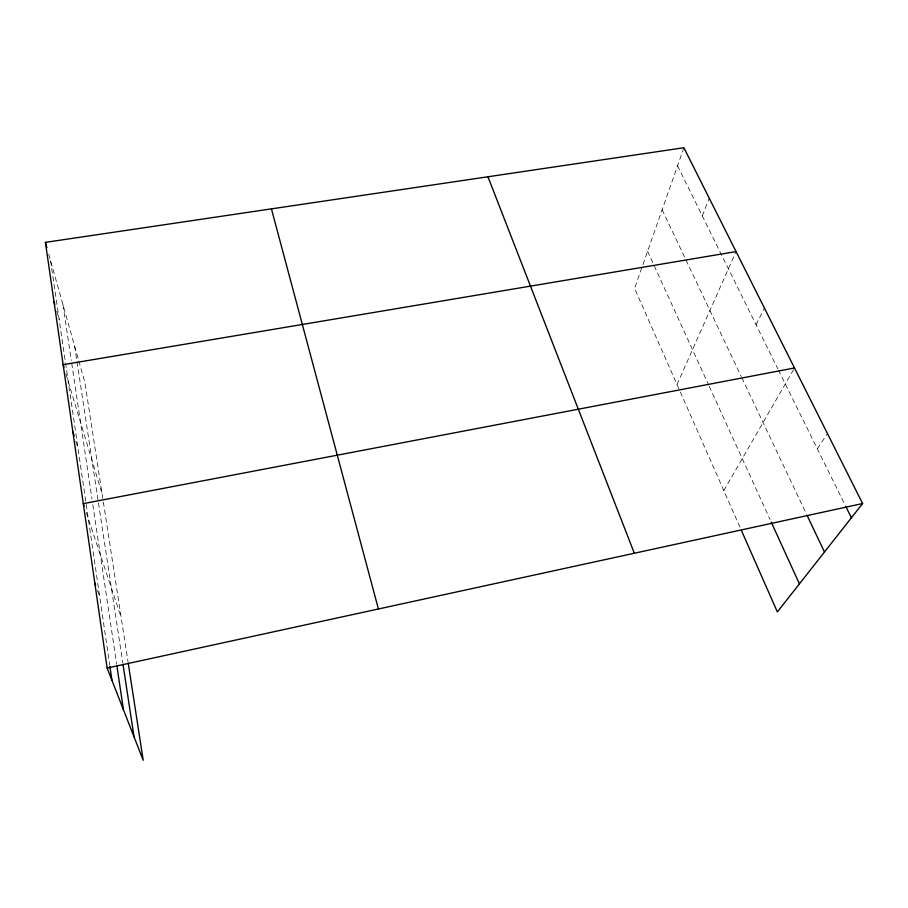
<?xml version="1.0" encoding="UTF-8"?>
<svg xmlns="http://www.w3.org/2000/svg" width="908" height="908" viewBox="0 0 908 908"><rect width="100%" height="100%" fill="white"/><g stroke="black" fill="none" stroke-linecap="round" stroke-linejoin="round"><path stroke-width="0.68" stroke-dasharray="4.54 3.41" d="M683.883 147.732L634.59 288.392L740.247 527.82M702.293 215.911L709.25 198.228M677.028 384.561L736.048 251.584M756.035 324.724L764.423 308.073M723.824 490.615L794.511 367.967M817.302 448.768L827.46 433.57M677.55 165.823L777.827 368.83M778.44 370.089L845.2 505.234M662.148 209.759L741.223 376.479M741.825 377.762L806.576 514.28M647.597 251.289L708.66 385.049M709.239 386.309L770.029 519.478M97.474 590.404L99.71 596.681M86.215 512.418L121.127 617.258M75.841 441.243L77.952 447.939M65.887 373.801L102.059 493.646M56.761 311.149L59.134 319.298M48.714 254.115L78.428 359.613M78.814 360.975L84.932 382.665L103.137 500.637M103.353 502.033L127.983 661.637M74.615 346.061L98.257 501.591M98.473 502.975L122.773 662.84M62.981 304.748L71.289 360.442M71.709 363.211L91.98 499.025M92.82 504.587L116.644 664.191M50.553 260.641L109.72 665.065"/><path stroke-width="1.36" d="M128.198 663.022L143.203 760.268L107.133 668.061L45.4 242.368L683.883 147.732L862.6 503.531L777.361 611.935L741.382 530.385M107.133 668.061L862.6 503.531M794.511 367.967L83.286 503.634L84.126 506.142M736.048 251.584L63.14 364.675L63.923 367.286M845.813 506.494L851.398 517.787M807.167 515.54L824.475 552.019M771.198 522.055L799.426 583.878M487.959 176.776L634.329 553.244M94.772 582.868L95.68 585.376M72.878 431.868L74.15 435.885M53.992 301.638L54.786 304.35M45.4 242.368L46.875 247.589M271.424 208.863L378.409 608.984M122.989 664.236L134.009 736.774M116.848 665.575L123.454 709.795M109.925 666.461L111.968 680.41"/></g></svg>
